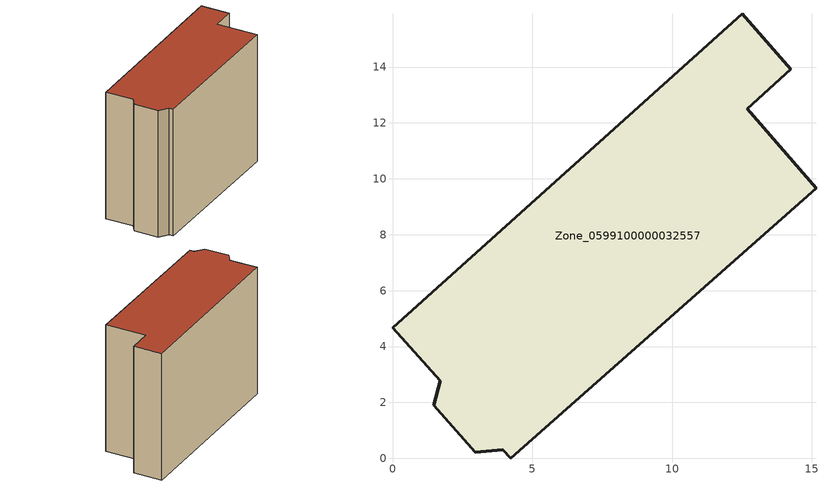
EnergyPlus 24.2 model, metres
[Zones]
Zone_0599100000032557
 floor ground (C_G): 12.69,12.5 15.15,9.67 4.23,0 3.95,0.31 2.96,0.22 1.48,1.9 1.7,2.77 0,4.67 12.51,15.91 14.25,13.92 z0
 wall outside (C_F): 1.7,2.77 1.48,1.9 2.96,0.22 3.95,0.31 4.23,0 15.15,9.67 12.69,12.5 14.25,13.92 12.51,15.91 0,4.67 1.7,2.77 z0:11.89
 roof outside (C_R): 14.25,13.92 12.51,15.91 0,4.67 1.7,2.77 1.48,1.9 2.96,0.22 3.95,0.31 4.23,0 15.15,9.67 12.69,12.5 z11.89
[BUILDING]
Pand.0599100000032557: North Axis=0; Terrain=City; Loads Convergence Tolerance Value=0.04; Temperature Convergence Tolerance Value=0.4; Solar Distribution=FullExterior; Maximum Number of Warmup Days=25; Minimum Number of Warmup Days=1
[Site:Location]
Rotterdam.The.Hague.AP_ZH_NLD Design_Conditions: Latitude=51.96; Longitude=4.45; Time Zone=1; Elevation=-4.5
[SITE:GROUNDTEMPERATURE:BUILDINGSURFACE]
18, 18, 18, 18, 18, 18, 18, 18, 18, 18, 18, 18
[MATERIAL] Thermal Absorptance=0.9; Solar Absorptance=0.7; Visible Absorptance=0.7
Name | Roughness | Thickness | Conductivity | Density | Specific Heat
G.TI.1946 | MediumSmooth | 0.15 | 1 | 540 | 1210
F.TI.1946 | Rough | 0.3 | 0.857143 | 1920 | 840
R.TI.1946 | MediumRough | 0.2 | 0.1 | 1500 | 1000
[CONSTRUCTION]
C_G: G.TI.1946
C_F: F.TI.1946
C_R: R.TI.1946
[ZONE]
Zone_0599100000032557: Type=1; Multiplier=1; Ceiling Height=Autocalculate; Volume=Autocalculate; Floor Area=autocalculate; Part of Total Floor Area=Yes
[ZONEINFILTRATION:DESIGNFLOWRATE]
Infil_Zone_0599100000032557: Zone or ZoneList or Space or SpaceList=Zone_0599100000032557; Schedule=AlwaysOn; Design Flow Rate Calculation Method=Flow/Area; Flow Rate per Floor Area=0.003; Constant Term Coefficient=1; Temperature Term Coefficient=0; Velocity Term Coefficient=0; Velocity Squared Term Coefficient=0
[HVACTEMPLATE:ZONE:IDEALLOADSAIRSYSTEM]
Zone_0599100000032557: Maximum Heating Supply Air Temperature=50; Minimum Cooling Supply Air Temperature=13; Maximum Heating Supply Air Humidity Ratio=0.0156; Minimum Cooling Supply Air Humidity Ratio=0.0077; Heating Limit=NoLimit; Cooling Limit=NoLimit; Dehumidification Control Type=ConstantSensibleHeatRatio; Cooling Sensible Heat Ratio=0.7; Dehumidification Setpoint=60; Humidification Control Type=None; Humidification Setpoint=30; Outdoor Air Method=None; Outdoor Air Flow Rate per Person=0.00944; Outdoor Air Flow Rate per Zone Floor Area=0; Outdoor Air Flow Rate per Zone=0; Demand Controlled Ventilation Type=None; Outdoor Air Economizer Type=NoEconomizer; Heat Recovery Type=None; Sensible Heat Recovery Effectiveness=0.7; Latent Heat Recovery Effectiveness=0.65
[ZONECONTROL:THERMOSTAT]
ThermostatControl_Zone_0599100000032557: Zone or ZoneList=Zone_0599100000032557; Control Type Schedule=DualSetpointControlType; Control 1=Thermostat_Zone_0599100000032557; Temperature Difference Between Cutout And Setpoint=0
[THERMOSTATSETPOINT:DUALSETPOINT]
Thermostat_Zone_0599100000032557: Heating Setpoint Temperature Schedule=HeatingSetpoint_Zone_0599100000032557; Cooling Setpoint Temperature Schedule=CoolingSetpoint_Zone_0599100000032557
[SCHEDULE:COMPACT]
HeatingSetpoint_Zone_0599100000032557: Through: 12/31, For: AllDays, Until: 24:00, 21
CoolingSetpoint_Zone_0599100000032557: Through: 12/31, For: AllDays, Until: 24:00, 24
DualSetpointControlType: Through: 12/31, For: AllDays, Until: 24:00, 4
AlwaysOn: Through: 12/31, For: AllDays, Until: 24:00, 1
